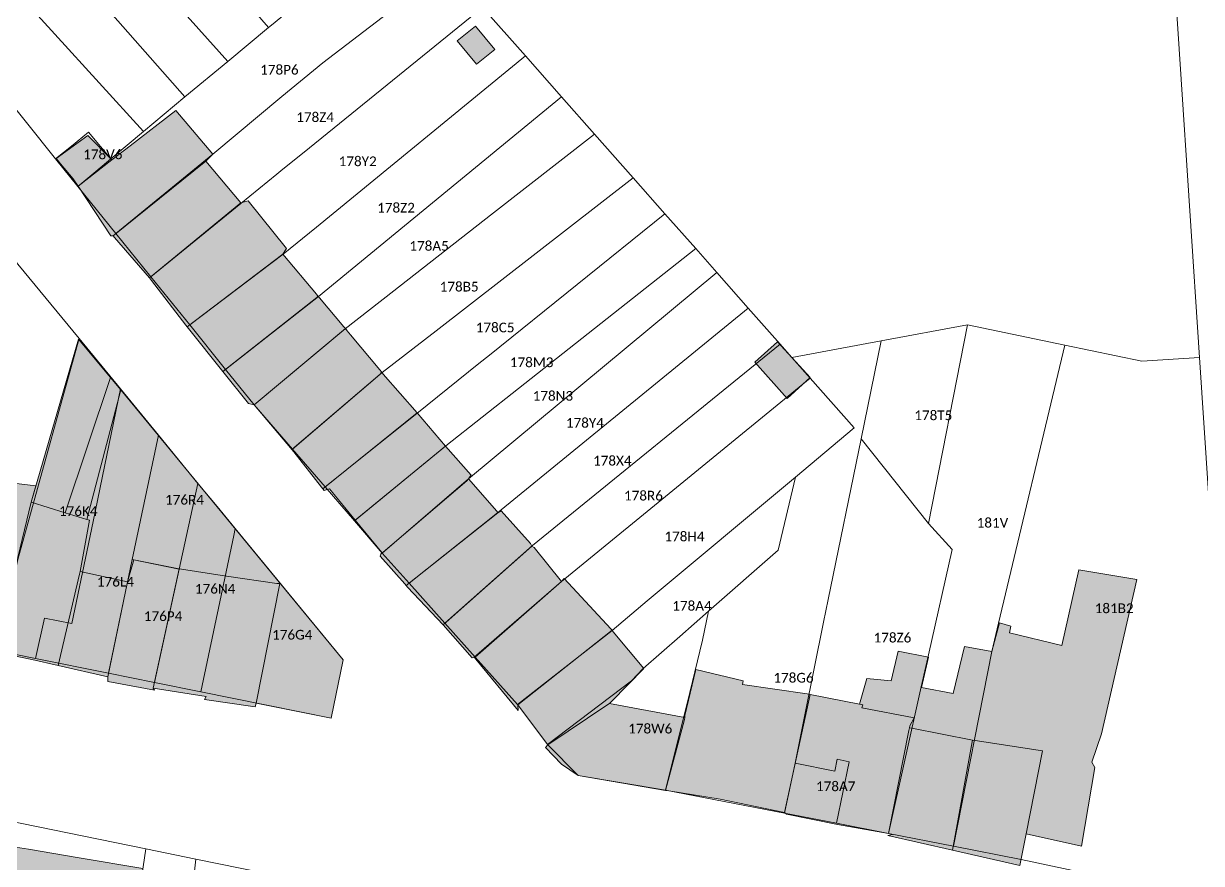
# Model space of a CAD drawing. Header units: metres. Extents: x 113120 to 240396, y 120329 to 242116.
# Drawn here: x 116697.4 to 116794.5, y 121704.6 to 121773.8 of the extents above; entities that cross this region are included whole.
import ezdxf

# ---------------------------------------------------------------- set-up
doc = ezdxf.new("R2010")
doc.units = ezdxf.units.M
doc.header["$LTSCALE"] = 3
for name, color, linetype, lineweight in [('Bpn_CaPa', 78, 'Continuous', 0), ('Bpn_ReBu', 4, 'Continuous', 0), ('Bpt_CaNu', 7, 'Continuous', 0), ('Hachure bâtiment', 11, 'Continuous', 0)]:
    doc.layers.add(name, color=color, linetype=linetype, lineweight=lineweight)
doc.styles.add('Legend', font='')
doc.styles.get('Legend').set_extended_font_data('Calibri')

msp = doc.modelspace()

# ---------------------------------------------------------------- hatches: boundary and pattern name
at = {"layer": 'Hachure bâtiment'}
h = msp.add_hatch(color=256, dxfattribs=at)
h.dxf.hatch_style = 1
h.paths.add_polyline_path([(116736.25, 121771.701), (116734.75, 121770.468), (116733.167, 121772.401), (116734.667, 121773.618)])
h = msp.add_hatch(color=256, dxfattribs=at)
h.dxf.hatch_style = 1
h.paths.add_polyline_path([(116713.021, 121763.054), (116712.435, 121762.479), (116704.796, 121756.312), (116704.599, 121756.31), (116701.924, 121760.431), (116704.698, 121762.584), (116706.192, 121763.744), (116709.957, 121766.667)])
h = msp.add_hatch(color=256, dxfattribs=at)
h.dxf.hatch_style = 1
h.paths.add_polyline_path([(116704.698, 121762.584), (116701.924, 121760.431), (116701.497, 121761.009), (116700.453, 121762.273), (116700.262, 121762.505), (116700.1, 121762.701), (116702.717, 121764.601)])
h = msp.add_hatch(color=256, dxfattribs=at)
h.dxf.hatch_style = 1
h.paths.add_polyline_path([(116715.334, 121759.05), (116707.806, 121752.858), (116704.916, 121756.173), (116704.796, 121756.312), (116712.435, 121762.479)])
h = msp.add_hatch(color=256, dxfattribs=at)
h.dxf.hatch_style = 1
h.paths.add_polyline_path([(116719.102, 121755.284), (116718.781, 121754.802), (116710.902, 121748.813), (116710.788, 121748.962), (116707.975, 121752.637), (116707.806, 121752.858), (116715.334, 121759.05), (116715.944, 121759.201)])
h = msp.add_hatch(color=256, dxfattribs=at)
h.dxf.hatch_style = 1
h.paths.add_polyline_path([(116721.564, 121751.499), (116721.686, 121751.355), (116721.591, 121751.234), (116713.85, 121745.139), (116711.01, 121748.674), (116710.902, 121748.813), (116718.781, 121754.802)])
h = msp.add_hatch(color=256, dxfattribs=at)
h.dxf.hatch_style = 1
h.paths.add_polyline_path([(116721.806, 121751.212), (116723.825, 121748.815), (116723.946, 121748.671), (116716.438, 121742.375), (116715.967, 121742.503), (116713.85, 121745.139), (116721.591, 121751.234), (116721.686, 121751.355)])
h = msp.add_hatch(color=256, dxfattribs=at)
h.dxf.hatch_style = 1
h.paths.add_polyline_path([(116704.573, 121744.633), (116700.851, 121733.486), (116698.047, 121734.365), (116701.942, 121747.801)])
h = msp.add_hatch(color=256, dxfattribs=at)
h.dxf.hatch_style = 1
h.paths.add_polyline_path([(116724.091, 121748.498), (116724.373, 121748.163), (116726.779, 121745.262), (116726.91, 121745.105), (116726.799, 121744.9), (116719.543, 121738.69), (116719.421, 121738.835), (116716.438, 121742.375), (116723.946, 121748.671)])
h = msp.add_hatch(color=256, dxfattribs=at)
h.dxf.hatch_style = 1
h.paths.add_polyline_path([(116762.258, 121744.634), (116760.367, 121742.918), (116757.7, 121745.901), (116759.567, 121747.568)])
h = msp.add_hatch(color=256, dxfattribs=at)
h.dxf.hatch_style = 1
h.paths.add_polyline_path([(116727.068, 121744.922), (116729.848, 121741.719), (116722.089, 121735.457), (116721.973, 121735.605), (116719.682, 121738.513), (116719.543, 121738.69), (116726.799, 121744.9), (116726.91, 121745.105)])
h = msp.add_hatch(color=256, dxfattribs=at)
h.dxf.hatch_style = 1
h.paths.add_polyline_path([(116700.851, 121733.486), (116704.573, 121744.633), (116705.422, 121743.624), (116702.636, 121732.927)])
h = msp.add_hatch(color=256, dxfattribs=at)
h.dxf.hatch_style = 1
h.paths.add_polyline_path([(116718.611, 121727.583), (116723.767, 121721.368), (116722.767, 121716.551), (116716.602, 121717.794), (116718.53, 121727.64), (116718.282, 121727.637), (116714.153, 121728.251), (116710.433, 121728.819), (116710.248, 121728.848), (116710.069, 121728.877), (116706.507, 121729.592), (116705.992, 121727.784), (116702.071, 121728.645), (116702.845, 121732.861), (116702.636, 121732.927), (116705.422, 121743.624)])
h = msp.add_hatch(color=256, dxfattribs=at)
h.dxf.hatch_style = 1
h.paths.add_polyline_path([(116732.189, 121738.971), (116724.752, 121732.877), (116722.625, 121735.461), (116722.198, 121735.319), (116722.089, 121735.457), (116729.848, 121741.719)])
h = msp.add_hatch(color=256, dxfattribs=at)
h.dxf.hatch_style = 1
h.paths.add_polyline_path([(116734.301, 121736.593), (116734.211, 121736.458), (116734.088, 121736.272), (116733.943, 121736.109), (116726.872, 121730.061), (116726.94, 121730.219), (116724.752, 121732.877), (116732.189, 121738.971)])
h = msp.add_hatch(color=256, dxfattribs=at)
h.dxf.hatch_style = 1
h.paths.add_polyline_path([(116688.739, 121733.117), (116688.753, 121733.192), (116689.4, 121736.768), (116698.434, 121735.7), (116698.047, 121734.365), (116696.958, 121729.802), (116696.927, 121729.623), (116696.771, 121729.653), (116693.605, 121730.346), (116693.777, 121732.033), (116689.149, 121733.024), (116688.929, 121733.071)])
h = msp.add_hatch(color=256, dxfattribs=at)
h.dxf.hatch_style = 1
h.paths.add_polyline_path([(116736.432, 121733.623), (116736.517, 121733.482), (116728.96, 121727.482), (116728.839, 121727.618), (116726.804, 121729.902), (116726.872, 121730.061), (116733.943, 121736.109), (116734.088, 121736.272)])
h = msp.add_hatch(color=256, dxfattribs=at)
h.dxf.hatch_style = 1
h.paths.add_polyline_path([(116700.851, 121733.486), (116702.636, 121732.927), (116702.845, 121732.861), (116702.071, 121728.645), (116702.017, 121728.407), (116700.26, 121720.887), (116698.092, 121721.379), (116695.414, 121721.923), (116695.176, 121721.972), (116696.878, 121729.403), (116696.927, 121729.623), (116696.958, 121729.802), (116698.047, 121734.365)])
h = msp.add_hatch(color=256, dxfattribs=at)
h.dxf.hatch_style = 1
h.paths.add_polyline_path([(116739.211, 121730.957), (116739.317, 121730.741), (116731.992, 121724.246), (116729.072, 121727.358), (116728.96, 121727.482), (116736.517, 121733.482), (116736.786, 121733.643)])
h = msp.add_hatch(color=256, dxfattribs=at)
h.dxf.hatch_style = 1
h.paths.add_polyline_path([(116739.507, 121730.629), (116741.753, 121727.819), (116734.566, 121721.573), (116734.387, 121721.522), (116731.992, 121724.246), (116739.317, 121730.741)])
h = msp.add_hatch(color=256, dxfattribs=at)
h.dxf.hatch_style = 1
h.paths.add_polyline_path([(116710.069, 121728.877), (116710.248, 121728.848), (116708.113, 121719.015), (116708.199, 121718.865), (116704.374, 121719.574), (116704.352, 121719.959), (116705.992, 121727.784), (116706.507, 121729.592)], flags=17)
h = msp.add_hatch(color=256, dxfattribs=at)
h.dxf.hatch_style = 1
h.paths.add_polyline_path([(116705.992, 121727.784), (116704.352, 121719.959), (116700.26, 121720.887), (116702.017, 121728.407), (116702.071, 121728.645)])
h = msp.add_hatch(color=256, dxfattribs=at)
h.dxf.hatch_style = 1
h.paths.add_polyline_path([(116710.433, 121728.819), (116714.153, 121728.251), (116718.282, 121727.637), (116718.53, 121727.64), (116716.602, 121717.794), (116716.503, 121717.485), (116716.32, 121717.504), (116712.337, 121718.096), (116712.477, 121718.336), (116708.113, 121719.015), (116710.248, 121728.848)], flags=17)
h = msp.add_hatch(color=256, dxfattribs=at)
h.dxf.hatch_style = 1
h.paths.add_polyline_path([(116789.17, 121727.98), (116786.262, 121715.252), (116785.47, 121712.924), (116785.727, 121712.475), (116784.628, 121705.995), (116780.057, 121707.002), (116781.4, 121713.851), (116775.868, 121714.694), (116775.629, 121714.741), (116770.639, 121715.726), (116770.443, 121715.75), (116770.48, 121715.925), (116770.818, 121716.57), (116766.522, 121717.407), (116766.586, 121717.643), (116766.321, 121717.695), (116766.925, 121719.827), (116768.944, 121719.633), (116769.501, 121722.061), (116772, 121721.586), (116771.429, 121719.084), (116774.047, 121718.567), (116774.963, 121722.451), (116777.227, 121722.039), (116777.865, 121724.395), (116778.806, 121724.14), (116778.683, 121723.592), (116782.992, 121722.524), (116784.412, 121728.79)])
h = msp.add_hatch(color=256, dxfattribs=at)
h.dxf.hatch_style = 1
h.paths.add_polyline_path([(116745.818, 121723.915), (116745.93, 121723.793), (116738.161, 121717.641), (116738.188, 121717.178), (116734.691, 121721.422), (116734.566, 121721.573), (116741.753, 121727.819), (116741.97, 121728.064)])
h = msp.add_hatch(color=256, dxfattribs=at)
h.dxf.hatch_style = 1
h.paths.add_polyline_path([(116746.03, 121723.67), (116748.557, 121720.648), (116745.874, 121717.919), (116745.724, 121717.764), (116745.574, 121717.678), (116740.642, 121714.339), (116740.527, 121714.493), (116738.161, 121717.641), (116745.93, 121723.793)])
h = msp.add_hatch(color=256, dxfattribs=at)
h.dxf.hatch_style = 1
h.paths.add_polyline_path([(116756.74, 121719.631), (116756.681, 121719.318), (116762.016, 121718.54), (116762.265, 121718.483), (116760.139, 121708.77), (116754.825, 121709.857), (116750.617, 121710.556), (116750.335, 121710.592), (116751.884, 121716.442), (116751.912, 121716.603), (116751.917, 121716.766), (116752.825, 121720.567)])
h = msp.add_hatch(color=256, dxfattribs=at)
h.dxf.hatch_style = 1
h.paths.add_polyline_path([(116751.912, 121716.603), (116751.884, 121716.442), (116750.335, 121710.592), (116743.127, 121711.817), (116741.761, 121712.744), (116740.446, 121714.138), (116740.642, 121714.339), (116745.574, 121717.678), (116745.724, 121717.764)])
h = msp.add_hatch(color=256, dxfattribs=at)
h.dxf.hatch_style = 1
h.paths.add_polyline_path([(116766.321, 121717.695), (116766.586, 121717.643), (116766.522, 121717.407), (116770.818, 121716.57), (116770.48, 121715.925), (116770.443, 121715.75), (116770.399, 121715.529), (116768.7, 121707.023), (116764.521, 121707.783), (116760.302, 121708.624), (116760.139, 121708.77), (116762.265, 121718.483)])
h = msp.add_hatch(color=256, dxfattribs=at)
h.dxf.hatch_style = 1
h.paths.add_polyline_path([(116770.639, 121715.726), (116775.629, 121714.741), (116775.603, 121714.593), (116773.977, 121705.655), (116768.667, 121706.861), (116769.048, 121706.96), (116768.7, 121707.023), (116770.399, 121715.529), (116770.443, 121715.75)])
h = msp.add_hatch(color=256, dxfattribs=at)
h.dxf.hatch_style = 1
h.paths.add_polyline_path([(116775.868, 121714.694), (116781.4, 121713.851), (116780.057, 121707.002), (116779.545, 121704.39), (116773.977, 121705.655), (116775.603, 121714.593), (116775.629, 121714.741)])
h = msp.add_hatch(color=256, dxfattribs=at)
h.dxf.hatch_style = 1
h.paths.add_polyline_path([(116701.996, 121705.028), (116707.246, 121704.142), (116706.764, 121701.082), (116705.623, 121696.07), (116704.933, 121690.064), (116704.048, 121683.109), (116703.454, 121678.434), (116702.926, 121674.28), (116702.444, 121670.489), (116701.984, 121666.875), (116694.249, 121669.183), (116697.62, 121684.78), (116692.054, 121686.226), (116692.476, 121688.284), (116693.335, 121691.595), (116695.036, 121698.161), (116696.75, 121705.912), (116697.824, 121705.731)])

# ---------------------------------------------------------------- linework, layer by layer
at = {"layer": 'Bpn_CaPa'}
msp.add_lwpolyline([(116797.345, 121701.123), (116794.354, 121746.275), (116791.947, 121782.605), (116770.965, 121810.655), (116762.085, 121822.528), (116770.889, 121829.805), (116789.019, 121844.788), (116790.854, 121838.338), (116793.034, 121832.102), (116794.66, 121827.4)], dxfattribs=at)
for points in [[(116735.25, 121775.15), (116732.33, 121778.455), (116736.539, 121781.961), (116742.918, 121787.273), (116746.444, 121790.21), (116759.868, 121801.39), (116770.965, 121810.655), (116791.947, 121782.605), (116794.354, 121746.275), (116789.599, 121745.979), (116783.26, 121747.3), (116775.222, 121748.969), (116768.107, 121747.653), (116760.752, 121746.291), (116759.778, 121747.393), (116757.157, 121750.359), (116754.559, 121753.3), (116752.818, 121755.27), (116750.273, 121758.149), (116747.667, 121761.098), (116744.473, 121764.713), (116741.753, 121767.791), (116738.78, 121771.156), (116735.25, 121775.15)], [(116720.97, 121776.287), (116717.844, 121773.683), (116717.612, 121773.49), (116708.694, 121783.791), (116705.157, 121787.696), (116701.666, 121791.55), (116694.11, 121798.392), (116697.002, 121801.243), (116704.763, 121793.687), (116709.048, 121789.181), (116711.604, 121786.494), (116720.97, 121776.287)], [(116690.897, 121795.226), (116694.11, 121798.392), (116701.666, 121791.55), (116705.157, 121787.696), (116708.694, 121783.791), (116717.612, 121773.49), (116714.257, 121770.696), (116706.831, 121779.014), (116703.512, 121782.732), (116698.363, 121788.5), (116690.897, 121795.226)], [(116690.897, 121795.226), (116698.363, 121788.5), (116703.512, 121782.732), (116706.831, 121779.014), (116714.257, 121770.696), (116710.715, 121767.777), (116701.928, 121777.783), (116695.382, 121785.237), (116687.97, 121792.344), (116690.897, 121795.226)], [(116684.768, 121789.231), (116687.97, 121792.344), (116695.382, 121785.237), (116701.928, 121777.783), (116710.715, 121767.777), (116707.317, 121764.918), (116696.354, 121776.983), (116695.031, 121778.44), (116684.768, 121789.231)], [(116700.056, 121762.668), (116688.18, 121777.55), (116682.298, 121784.141), (116682.16, 121786.62), (116684.768, 121789.231), (116695.031, 121778.44), (116696.354, 121776.983), (116707.317, 121764.918), (116704.615, 121762.668), (116702.782, 121764.869), (116701.368, 121763.727), (116700.056, 121762.668)], [(116723.431, 121778.335), (116726.628, 121780.998), (116728.907, 121782.724), (116732.33, 121778.455), (116722.083, 121770.6), (116718.716, 121767.799), (116713.021, 121763.053), (116705.033, 121756.502), (116701.886, 121760.4), (116703.377, 121761.637), (116704.615, 121762.668), (116707.317, 121764.918), (116710.715, 121767.777), (116714.257, 121770.696), (116717.612, 121773.49), (116717.844, 121773.683), (116720.97, 121776.287), (116723.431, 121778.335)], [(116705.033, 121756.502), (116713.021, 121763.053), (116718.716, 121767.799), (116722.083, 121770.6), (116732.33, 121778.455), (116735.25, 121775.15), (116720.981, 121763.585), (116718.637, 121761.685), (116718.305, 121761.416), (116707.908, 121752.94), (116705.033, 121756.502)], [(116738.78, 121771.156), (116721.557, 121757.046), (116718.82, 121754.803), (116711.112, 121748.972), (116707.908, 121752.94), (116718.305, 121761.416), (116718.637, 121761.685), (116720.981, 121763.585), (116735.25, 121775.15), (116738.78, 121771.156)], [(116738.78, 121771.156), (116741.753, 121767.791), (116721.718, 121751.331), (116714.068, 121745.31), (116711.112, 121748.972), (116718.82, 121754.803), (116721.557, 121757.046), (116738.78, 121771.156)], [(116716.438, 121742.374), (116714.068, 121745.31), (116721.718, 121751.331), (116741.753, 121767.791), (116744.473, 121764.713), (116735.909, 121758.02), (116727.947, 121751.797), (116723.925, 121748.649), (116716.438, 121742.374)], [(116700.056, 121762.668), (116701.368, 121763.727), (116702.782, 121764.869), (116704.615, 121762.668), (116703.377, 121761.637), (116701.886, 121760.4), (116700.056, 121762.668)], [(116716.438, 121742.374), (116723.925, 121748.649), (116727.947, 121751.797), (116735.909, 121758.02), (116744.473, 121764.713), (116747.667, 121761.098), (116731.424, 121748.489), (116726.981, 121745.04), (116719.589, 121738.728), (116716.438, 121742.374)], [(116747.667, 121761.098), (116750.273, 121758.149), (116735.813, 121746.487), (116734.954, 121745.794), (116729.841, 121741.671), (116722.282, 121735.611), (116719.589, 121738.728), (116726.981, 121745.04), (116731.424, 121748.489), (116747.667, 121761.098)], [(116724.683, 121732.817), (116722.282, 121735.611), (116729.841, 121741.671), (116734.954, 121745.794), (116735.813, 121746.487), (116750.273, 121758.149), (116752.818, 121755.27), (116738.209, 121743.728), (116732.22, 121738.996), (116724.683, 121732.817)], [(116682.618, 121740.626), (116678.81, 121745.595), (116680.763, 121746.323), (116684.767, 121747.817), (116695.11, 121756.188), (116701.995, 121747.845), (116700.323, 121741.821), (116696.937, 121729.616), (116695.264, 121722.109), (116686.92, 121723.795), (116688.698, 121733.056), (116688.71, 121733.117), (116690.953, 121744.793), (116682.618, 121740.626)], [(116754.559, 121753.3), (116734.088, 121736.271), (116726.99, 121730.161), (116724.683, 121732.817), (116732.22, 121738.996), (116738.209, 121743.728), (116752.818, 121755.27), (116754.559, 121753.3)], [(116754.559, 121753.3), (116757.157, 121750.359), (116736.487, 121733.47), (116729.207, 121727.677), (116726.99, 121730.161), (116734.088, 121736.271), (116754.559, 121753.3)], [(116729.207, 121727.677), (116736.487, 121733.47), (116757.157, 121750.359), (116759.778, 121747.393), (116739.362, 121730.789), (116732.147, 121724.382), (116729.207, 121727.677)], [(116768.107, 121747.653), (116775.222, 121748.969), (116772, 121732.6), (116766.456, 121739.583), (116768.107, 121747.653)], [(116768.7, 121707.022), (116771.407, 121719.115), (116772.001, 121721.765), (116773.95, 121730.467), (116772, 121732.6), (116775.222, 121748.969), (116783.26, 121747.3), (116777.787, 121724.383), (116777.227, 121722.038), (116774.07, 121705.994), (116768.7, 121707.022)], [(116705.409, 121743.693), (116703.143, 121732.767), (116701.394, 121724.338), (116699.14, 121724.794), (116698.4, 121721.475), (116695.264, 121722.109), (116696.937, 121729.616), (116700.323, 121741.821), (116701.995, 121747.845), (116705.409, 121743.693)], [(116732.147, 121724.382), (116739.362, 121730.789), (116759.778, 121747.393), (116760.752, 121746.291), (116762.261, 121744.583), (116742.023, 121728.038), (116741.753, 121727.818), (116734.646, 121721.581), (116732.147, 121724.382)], [(116768.107, 121747.653), (116766.456, 121739.583), (116763.737, 121726.322), (116763.356, 121724.467), (116761.81, 121716.825), (116761.01, 121712.846), (116760.126, 121708.71), (116750.342, 121710.617), (116752.336, 121718.647), (116753.39, 121722.977), (116753.887, 121725.364), (116759.617, 121730.4), (116761.037, 121736.429), (116765.887, 121740.48), (116762.261, 121744.583), (116760.752, 121746.291), (116768.107, 121747.653)], [(116783.26, 121747.3), (116789.599, 121745.979), (116794.354, 121746.275), (116797.345, 121701.123), (116779.645, 121704.896), (116774.07, 121705.994), (116777.227, 121722.038), (116777.787, 121724.383), (116783.26, 121747.3)], [(116738.145, 121717.663), (116734.646, 121721.581), (116741.753, 121727.818), (116742.023, 121728.038), (116762.261, 121744.583), (116765.887, 121740.48), (116761.037, 121736.429), (116748.818, 121726.224), (116745.935, 121723.786), (116738.145, 121717.663)], [(116705.409, 121743.693), (116708.531, 121739.896), (116706.377, 121729.617), (116704.416, 121720.259), (116698.4, 121721.475), (116699.14, 121724.794), (116701.394, 121724.338), (116703.143, 121732.767), (116705.409, 121743.693)], [(116710.247, 121728.84), (116706.377, 121729.617), (116708.531, 121739.896), (116711.782, 121735.908), (116710.247, 121728.84)], [(116768.7, 121707.022), (116764.416, 121707.874), (116765.458, 121712.956), (116764.478, 121713.156), (116764.278, 121712.177), (116761.01, 121712.846), (116761.81, 121716.825), (116763.356, 121724.467), (116763.737, 121726.322), (116766.456, 121739.583), (116772, 121732.6), (116773.95, 121730.467), (116772.001, 121721.765), (116771.407, 121719.115), (116768.7, 121707.022)], [(116738.145, 121717.663), (116745.935, 121723.786), (116748.818, 121726.224), (116761.037, 121736.429), (116759.617, 121730.4), (116753.887, 121725.364), (116751.524, 121723.288), (116748.496, 121720.627), (116747.522, 121719.62), (116740.617, 121714.372), (116738.145, 121717.663)], [(116708.217, 121719.491), (116710.247, 121728.84), (116711.782, 121735.908), (116713.37, 121734.012), (116714.864, 121732.195), (116714.741, 121731.608), (116712.04, 121718.718), (116708.217, 121719.491)], [(116714.864, 121732.195), (116723.767, 121721.367), (116722.767, 121716.55), (116712.04, 121718.718), (116714.741, 121731.608), (116714.864, 121732.195)], [(116708.217, 121719.491), (116704.416, 121720.259), (116706.377, 121729.617), (116710.247, 121728.84), (116708.217, 121719.491)], [(116740.617, 121714.372), (116747.522, 121719.62), (116748.496, 121720.627), (116751.524, 121723.288), (116753.887, 121725.364), (116753.39, 121722.977), (116752.336, 121718.647), (116750.342, 121710.617), (116743.127, 121711.816), (116740.617, 121714.372)], [(116761.01, 121712.846), (116764.278, 121712.177), (116764.478, 121713.156), (116765.458, 121712.956), (116764.416, 121707.874), (116760.126, 121708.71), (116761.01, 121712.846)], [(116707.503, 121705.762), (116707.273, 121704.282), (116706.361, 121698.411), (116705.751, 121694.485), (116703.955, 121682.924), (116703.117, 121675.33), (116702.226, 121667.264), (116694.375, 121669.091), (116697.065, 121683.453), (116691.842, 121684.698), (116692.484, 121687.83), (116694.619, 121696.47), (116695.929, 121703.922), (116696.162, 121705.248), (116691.031, 121706.253), (116690.93, 121705.763), (116688.917, 121706.157), (116689.293, 121707.982), (116689.587, 121709.413), (116707.503, 121705.762)], [(116707.503, 121705.762), (116711.623, 121704.922), (116711.441, 121703.424), (116710.546, 121696.053), (116710.243, 121693.56), (116709.801, 121687.447), (116709.801, 121682.33), (116708.674, 121680.628), (116703.117, 121675.33), (116703.955, 121682.924), (116705.751, 121694.485), (116706.361, 121698.411), (116707.273, 121704.282), (116707.503, 121705.762)], [(116711.623, 121704.922), (116717.17, 121703.792), (116716.869, 121702.307), (116715.601, 121696.041), (116719.439, 121695.345), (116718.509, 121691.245), (116717.413, 121686.413), (116714.189, 121673.129), (116702.1, 121665.55), (116702.226, 121667.264), (116703.117, 121675.33), (116708.674, 121680.628), (116709.801, 121682.33), (116709.801, 121687.447), (116710.243, 121693.56), (116710.546, 121696.053), (116711.441, 121703.424), (116711.623, 121704.922)]]:
    msp.add_lwpolyline(points, close=True, dxfattribs=at)
at = {"layer": 'Bpn_ReBu'}
for points in [[(116736.25, 121771.701), (116734.75, 121770.468), (116733.167, 121772.401), (116734.667, 121773.618), (116736.25, 121771.701)], [(116713.021, 121763.054), (116712.435, 121762.479), (116704.796, 121756.312), (116704.599, 121756.31), (116701.924, 121760.431), (116704.698, 121762.584), (116706.192, 121763.744), (116709.957, 121766.667), (116713.021, 121763.054)], [(116704.698, 121762.584), (116701.924, 121760.431), (116701.497, 121761.009), (116700.453, 121762.273), (116700.262, 121762.505), (116700.1, 121762.701), (116702.717, 121764.601), (116704.698, 121762.584)], [(116715.334, 121759.05), (116707.806, 121752.858), (116704.916, 121756.173), (116704.796, 121756.312), (116712.435, 121762.479), (116715.334, 121759.05)], [(116719.102, 121755.284), (116718.781, 121754.802), (116710.902, 121748.813), (116710.788, 121748.962), (116707.975, 121752.637), (116707.806, 121752.858), (116715.334, 121759.05), (116715.944, 121759.201), (116719.102, 121755.284)], [(116721.564, 121751.499), (116721.686, 121751.355), (116721.591, 121751.234), (116713.85, 121745.139), (116711.01, 121748.674), (116710.902, 121748.813), (116718.781, 121754.802), (116721.564, 121751.499)], [(116721.806, 121751.212), (116723.825, 121748.815), (116723.946, 121748.671), (116716.438, 121742.375), (116715.967, 121742.503), (116713.85, 121745.139), (116721.591, 121751.234), (116721.686, 121751.355), (116721.806, 121751.212)], [(116704.573, 121744.633), (116700.851, 121733.486), (116698.047, 121734.365), (116701.942, 121747.801), (116704.573, 121744.633)], [(116724.091, 121748.498), (116724.373, 121748.163), (116726.779, 121745.262), (116726.91, 121745.105), (116726.799, 121744.9), (116719.543, 121738.69), (116719.421, 121738.835), (116716.438, 121742.375), (116723.946, 121748.671), (116724.091, 121748.498)], [(116762.258, 121744.634), (116760.367, 121742.918), (116757.7, 121745.901), (116759.567, 121747.568), (116762.258, 121744.634)], [(116727.068, 121744.922), (116729.848, 121741.719), (116722.089, 121735.457), (116721.973, 121735.605), (116719.682, 121738.513), (116719.543, 121738.69), (116726.799, 121744.9), (116726.91, 121745.105), (116727.068, 121744.922)], [(116700.851, 121733.486), (116704.573, 121744.633), (116705.422, 121743.624), (116702.636, 121732.927), (116700.851, 121733.486)], [(116718.611, 121727.583), (116723.767, 121721.368), (116722.767, 121716.551), (116716.602, 121717.794), (116718.53, 121727.64), (116718.282, 121727.637), (116714.153, 121728.251), (116710.433, 121728.819), (116710.248, 121728.848), (116710.069, 121728.877), (116706.507, 121729.592), (116705.992, 121727.784), (116702.071, 121728.645), (116702.845, 121732.861), (116702.636, 121732.927), (116705.422, 121743.624), (116718.611, 121727.583)], [(116732.189, 121738.971), (116724.752, 121732.877), (116722.625, 121735.461), (116722.198, 121735.319), (116722.089, 121735.457), (116729.848, 121741.719), (116732.189, 121738.971)], [(116734.301, 121736.593), (116734.211, 121736.458), (116734.088, 121736.272), (116733.943, 121736.109), (116726.872, 121730.061), (116726.94, 121730.219), (116724.752, 121732.877), (116732.189, 121738.971), (116734.301, 121736.593)], [(116688.739, 121733.117), (116688.753, 121733.192), (116689.4, 121736.768), (116698.434, 121735.7), (116698.047, 121734.365), (116696.958, 121729.802), (116696.927, 121729.623), (116696.771, 121729.653), (116693.605, 121730.346), (116693.777, 121732.033), (116689.149, 121733.024), (116688.929, 121733.071), (116688.739, 121733.117)], [(116736.432, 121733.623), (116736.517, 121733.482), (116728.96, 121727.482), (116728.839, 121727.618), (116726.804, 121729.902), (116726.872, 121730.061), (116733.943, 121736.109), (116734.088, 121736.272), (116736.432, 121733.623)], [(116700.851, 121733.486), (116702.636, 121732.927), (116702.845, 121732.861), (116702.071, 121728.645), (116702.017, 121728.407), (116700.26, 121720.887), (116698.092, 121721.379), (116695.414, 121721.923), (116695.176, 121721.972), (116696.878, 121729.403), (116696.927, 121729.623), (116696.958, 121729.802), (116698.047, 121734.365), (116700.851, 121733.486)], [(116739.211, 121730.957), (116739.317, 121730.741), (116731.992, 121724.246), (116729.072, 121727.358), (116728.96, 121727.482), (116736.517, 121733.482), (116736.786, 121733.643), (116739.211, 121730.957)], [(116739.507, 121730.629), (116741.753, 121727.819), (116734.566, 121721.573), (116734.387, 121721.522), (116731.992, 121724.246), (116739.317, 121730.741), (116739.507, 121730.629)], [(116710.069, 121728.877), (116710.248, 121728.848), (116708.113, 121719.015), (116708.199, 121718.865), (116704.374, 121719.574), (116704.352, 121719.959), (116705.992, 121727.784), (116706.507, 121729.592), (116710.069, 121728.877)], [(116705.992, 121727.784), (116704.352, 121719.959), (116700.26, 121720.887), (116702.017, 121728.407), (116702.071, 121728.645), (116705.992, 121727.784)], [(116710.433, 121728.819), (116714.153, 121728.251), (116718.282, 121727.637), (116718.53, 121727.64), (116716.602, 121717.794), (116716.503, 121717.485), (116716.32, 121717.504), (116712.337, 121718.096), (116712.477, 121718.336), (116708.113, 121719.015), (116710.248, 121728.848), (116710.433, 121728.819)], [(116789.17, 121727.98), (116786.262, 121715.252), (116785.47, 121712.924), (116785.727, 121712.475), (116784.628, 121705.995), (116780.057, 121707.002), (116781.4, 121713.851), (116775.868, 121714.694), (116775.629, 121714.741), (116770.639, 121715.726), (116770.443, 121715.75), (116770.48, 121715.925), (116770.818, 121716.57), (116766.522, 121717.407), (116766.586, 121717.643), (116766.321, 121717.695), (116766.925, 121719.827), (116768.944, 121719.633), (116769.501, 121722.061), (116772, 121721.586), (116771.429, 121719.084), (116774.047, 121718.567), (116774.963, 121722.451), (116777.227, 121722.039), (116777.865, 121724.395), (116778.806, 121724.14), (116778.683, 121723.592), (116782.992, 121722.524), (116784.412, 121728.79), (116789.17, 121727.98)], [(116745.818, 121723.915), (116745.93, 121723.793), (116738.161, 121717.641), (116738.188, 121717.178), (116734.691, 121721.422), (116734.566, 121721.573), (116741.753, 121727.819), (116741.97, 121728.064), (116745.818, 121723.915)], [(116746.03, 121723.67), (116748.557, 121720.648), (116745.874, 121717.919), (116745.724, 121717.764), (116745.574, 121717.678), (116740.642, 121714.339), (116740.527, 121714.493), (116738.161, 121717.641), (116745.93, 121723.793), (116746.03, 121723.67)], [(116756.74, 121719.631), (116756.681, 121719.318), (116762.016, 121718.54), (116762.265, 121718.483), (116760.139, 121708.77), (116754.825, 121709.857), (116750.617, 121710.556), (116750.335, 121710.592), (116751.884, 121716.442), (116751.912, 121716.603), (116751.917, 121716.766), (116752.825, 121720.567), (116756.74, 121719.631)], [(116751.912, 121716.603), (116751.884, 121716.442), (116750.335, 121710.592), (116743.127, 121711.817), (116741.761, 121712.744), (116740.446, 121714.138), (116740.642, 121714.339), (116745.574, 121717.678), (116745.724, 121717.764), (116751.912, 121716.603)], [(116766.321, 121717.695), (116766.586, 121717.643), (116766.522, 121717.407), (116770.818, 121716.57), (116770.48, 121715.925), (116770.443, 121715.75), (116770.399, 121715.529), (116768.7, 121707.023), (116764.521, 121707.783), (116760.302, 121708.624), (116760.139, 121708.77), (116762.265, 121718.483), (116766.321, 121717.695)], [(116770.639, 121715.726), (116775.629, 121714.741), (116775.603, 121714.593), (116773.977, 121705.655), (116768.667, 121706.861), (116769.048, 121706.96), (116768.7, 121707.023), (116770.399, 121715.529), (116770.443, 121715.75), (116770.639, 121715.726)], [(116775.868, 121714.694), (116781.4, 121713.851), (116780.057, 121707.002), (116779.545, 121704.39), (116773.977, 121705.655), (116775.603, 121714.593), (116775.629, 121714.741), (116775.868, 121714.694)], [(116701.996, 121705.028), (116707.246, 121704.142), (116706.764, 121701.082), (116705.623, 121696.07), (116704.933, 121690.064), (116704.048, 121683.109), (116703.454, 121678.434), (116702.926, 121674.28), (116702.444, 121670.489), (116701.984, 121666.875), (116694.249, 121669.183), (116697.62, 121684.78), (116692.054, 121686.226), (116692.476, 121688.284), (116693.335, 121691.595), (116695.036, 121698.161), (116696.75, 121705.912), (116697.824, 121705.731), (116701.996, 121705.028)]]:
    msp.add_lwpolyline(points, close=True, dxfattribs=at)

# ---------------------------------------------------------------- texts
at = {"layer": 'Bpt_CaNu', "char_height": 0.8, "attachment_point": 7, "style": 'Legend'}
for s, insert in [('178P6', (116716.92, 121769.613)), ('178Z4', (116719.891, 121765.698)), ('178V6', (116702.328, 121762.634)), ('178Y2', (116723.39, 121762.061)), ('178Z2', (116726.563, 121758.233)), ('178A5', (116729.217, 121755.083)), ('178B5', (116731.718, 121751.721)), ('178C5', (116734.69, 121748.355)), ('178M3', (116737.499, 121745.483)), ('178N3', (116739.382, 121742.715)), ('178T5', (116770.839, 121741.111)), ('178Y4', (116742.118, 121740.489)), ('178X4', (116744.358, 121737.371)), ('178R6', (116746.91, 121734.487)), ('176R4', (116709.08, 121734.149)), ('176K4', (116700.337, 121733.212)), ('181V', (116775.981, 121732.253)), ('178H4', (116750.24, 121731.123)), ('176L4', (116703.465, 121727.389)), ('176N4', (116711.541, 121726.81)), ('176P4', (116707.331, 121724.548)), ('178A4', (116750.886, 121725.401)), ('181B2', (116785.71, 121725.196)), ('176G4', (116717.904, 121723.015)), ('178Z6', (116767.481, 121722.778)), ('178G6', (116759.223, 121719.47)), ('178W6', (116747.252, 121715.273)), ('178A7', (116762.735, 121710.516))]:
    msp.add_mtext(s, dxfattribs=dict(at, insert=insert))

doc.saveas('drawing.dxf')
